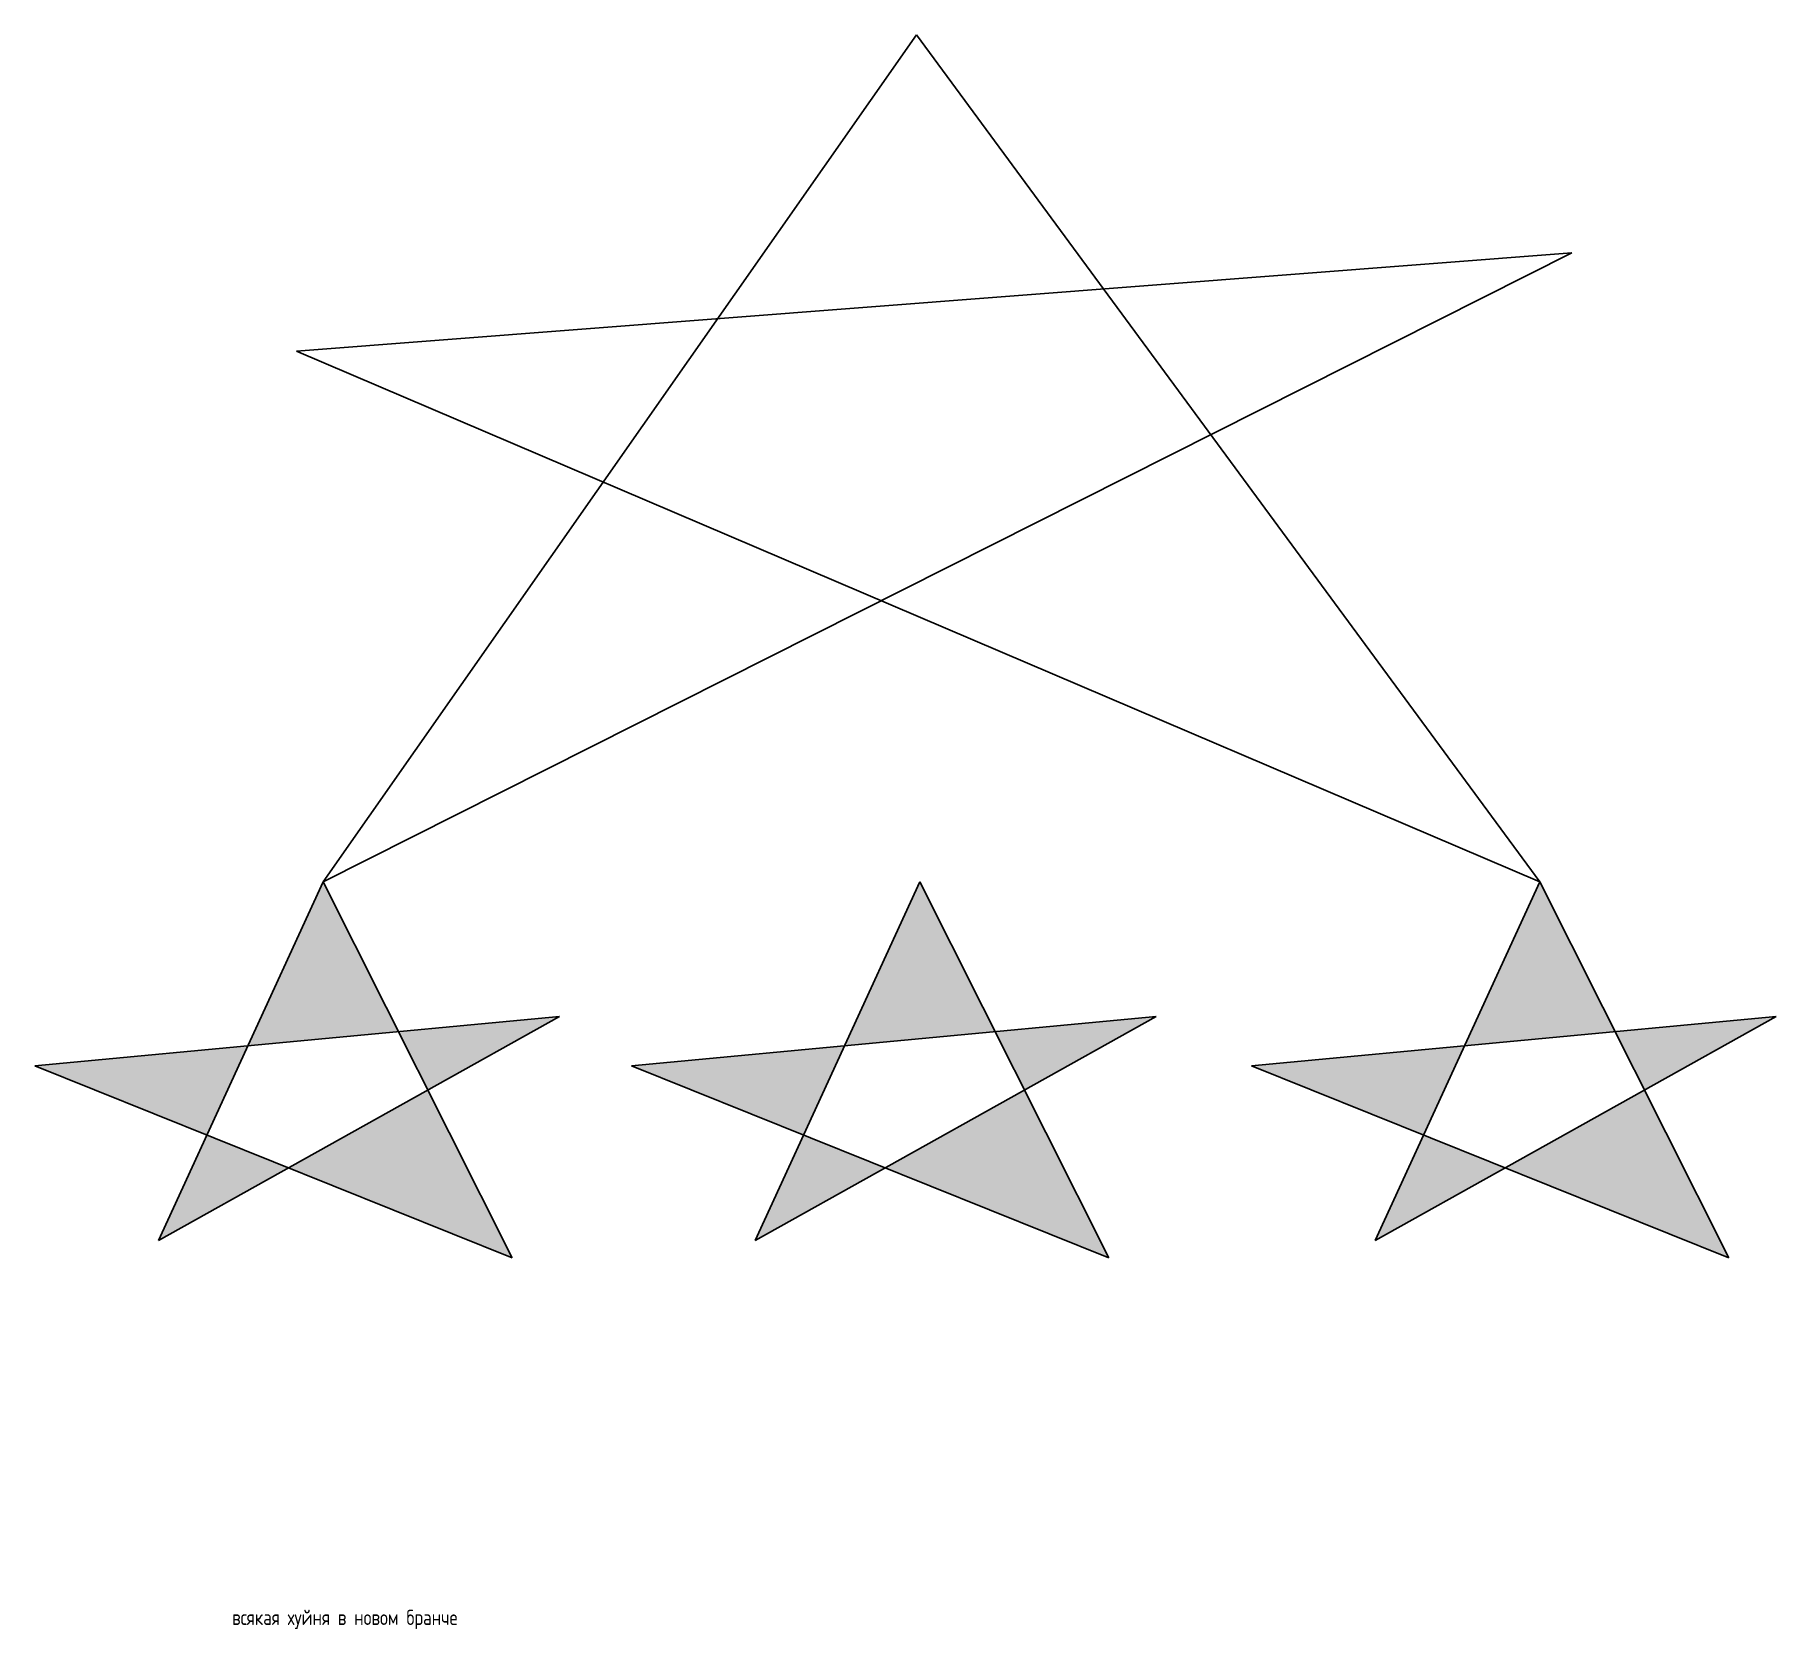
# Model space of a CAD drawing. Header units: millimetres. Extents: x -1420 to 27229, y -3103 to 23120.
import ezdxf

# ---------------------------------------------------------------- set-up
doc = ezdxf.new("R2010")
doc.units = ezdxf.units.MM
doc.styles.add('ГОСТ 2.304', font='CS_Gost2304.shx')

msp = doc.modelspace()

# ---------------------------------------------------------------- hatches: boundary and pattern name
at = {"ltscale": 20}
h = msp.add_hatch(color=256, dxfattribs=at)
h.paths.add_polyline_path([(2085, 6492), (3323, 9187), (4563, 6724)])
h.paths.add_polyline_path([(-1420, 6164), (2085, 6492), (1412, 5026)])
h.paths.add_polyline_path([(615, 3292), (1412, 5026), (2756, 4486)])
h.paths.add_polyline_path([(2756, 4486), (5047, 5764), (6435, 3007)])
h.paths.add_polyline_path([(4563, 6724), (7213, 6972), (5047, 5764)])
h = msp.add_hatch(color=256, dxfattribs=at)
h.paths.add_polyline_path([(11900, 6492), (13138, 9187), (14378, 6724)])
h.paths.add_polyline_path([(8395, 6164), (11900, 6492), (11227, 5026)])
h.paths.add_polyline_path([(10430, 3292), (11227, 5026), (12571, 4486)])
h.paths.add_polyline_path([(12571, 4486), (14862, 5764), (16250, 3007)])
h.paths.add_polyline_path([(14378, 6724), (17028, 6972), (14862, 5764)])
h = msp.add_hatch(color=256, dxfattribs=at)
h.paths.add_polyline_path([(22101, 6492), (23339, 9187), (24579, 6724)])
h.paths.add_polyline_path([(18596, 6164), (22101, 6492), (21427, 5026)])
h.paths.add_polyline_path([(20630, 3292), (21427, 5026), (22772, 4486)])
h.paths.add_polyline_path([(22772, 4486), (25062, 5764), (26451, 3007)])
h.paths.add_polyline_path([(24579, 6724), (27229, 6972), (25062, 5764)])

# ---------------------------------------------------------------- linework, layer by layer
for p, q in [((3323, 9187), (13086, 23120)), ((13086, 23120), (23339, 9187)), ((2885, 17919), (23867, 19533)), ((23867, 19533), (3323, 9187)), ((23339, 9187), (2885, 17919)), ((615, 3292), (3323, 9187)), ((3323, 9187), (6435, 3007)), ((10430, 3292), (13138, 9187)), ((13138, 9187), (16250, 3007)), ((20630, 3292), (23339, 9187)), ((23339, 9187), (26451, 3007)), ((-1420, 6164), (7213, 6972)), ((7213, 6972), (615, 3292)), ((8395, 6164), (17028, 6972)), ((17028, 6972), (10430, 3292)), ((18596, 6164), (27229, 6972)), ((27229, 6972), (20630, 3292)), ((6435, 3007), (-1420, 6164)), ((16250, 3007), (8395, 6164)), ((26451, 3007), (18596, 6164))]:
    msp.add_line(p, q, dxfattribs=at)

# ---------------------------------------------------------------- texts
at = {"ltscale": 20, "insert": (1825, -2785), "char_height": 250, "width": 15401.73, "attachment_point": 1, "style": 'ГОСТ 2.304'}
msp.add_mtext('всякая хуйня в новом бранче\\P', dxfattribs=at)

doc.saveas('drawing.dxf')
